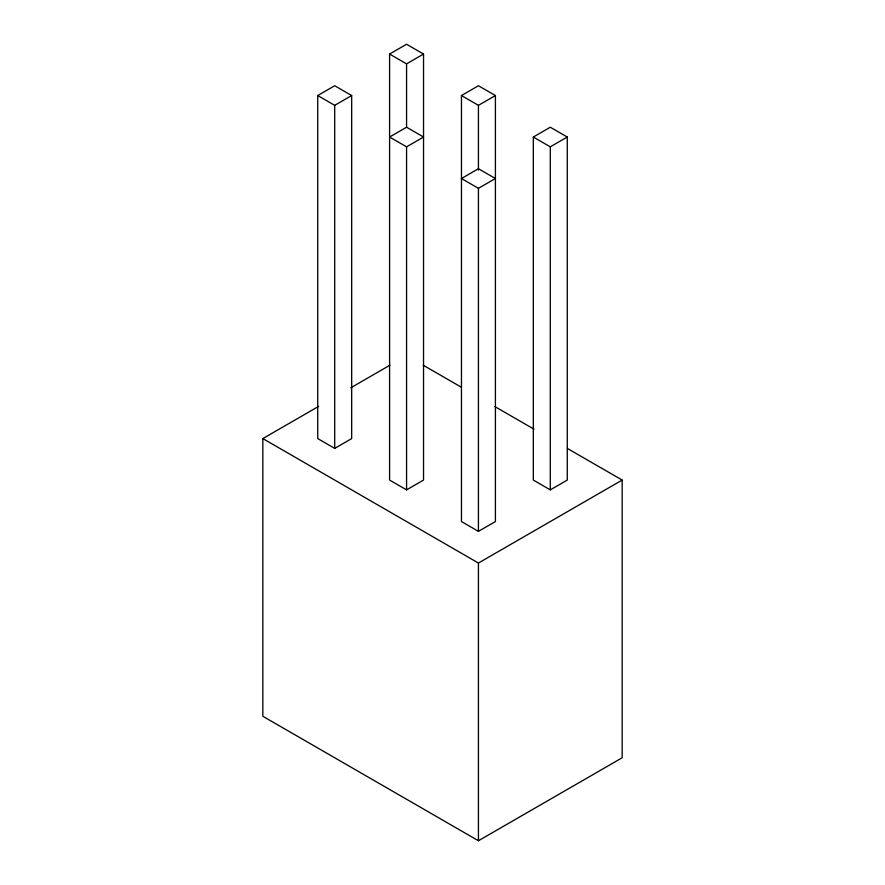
<?xml version="1.0" encoding="UTF-8"?>
<svg xmlns="http://www.w3.org/2000/svg" width="885" height="885" viewBox="0 0 885 885"><rect width="100%" height="100%" fill="white"/><g stroke="black" fill="none" stroke-linecap="round" stroke-linejoin="round"><path stroke-width="1.33" d="M317.726 95.547L334.707 85.745L351.677 95.547L351.677 438.584L334.707 448.385L317.726 438.584L317.726 95.547L334.707 105.337L351.677 95.547M389.588 54.051L406.569 44.25L423.539 54.051L423.539 480.068L406.569 489.87L389.588 480.068L389.588 54.051L406.569 63.853L423.539 54.051M406.569 127.23L389.588 137.031L406.569 146.833L423.539 137.031L406.569 127.23L406.569 63.853M461.461 95.547L478.431 85.745L495.412 95.547L495.412 521.564L478.431 531.365L461.461 521.564L461.461 95.547L478.431 105.337L495.412 95.547M533.323 137.031L550.293 127.23L567.274 137.031L567.274 480.068L550.293 489.87L533.323 480.068L533.323 137.031L550.293 146.833L567.274 137.031M478.431 188.328L495.412 178.527L478.431 168.725L461.461 178.527L478.431 188.328L478.431 531.365M567.373 448.441L622.166 480.068L622.166 757.77L478.431 840.75L262.834 716.275L262.834 438.584L318.666 406.348M350.737 387.829L389.942 365.195M262.834 438.584L478.431 563.048L622.166 480.068M423.24 365.228L461.362 387.232M494.715 406.492L534.02 429.181M550.293 146.833L550.293 489.87M478.431 105.337L478.431 170.097M478.431 563.048L478.431 840.75M406.569 146.833L406.569 489.87M334.707 105.337L334.707 448.385"/></g></svg>
